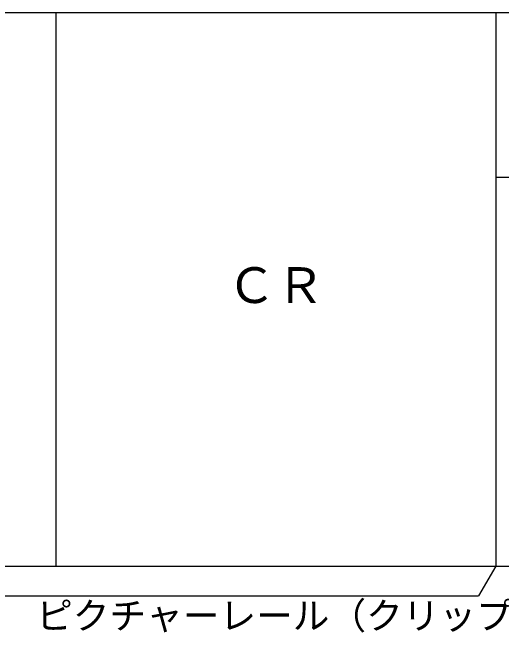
# Model space of a CAD drawing. Units: millimetres on the paper, enlarged 400 times, with parts at 1:200. Extents: x -262470 to 153481, y -115676 to 116856.
# Drawn here: x 115901 to 131913, y -33275 to -12953 of the extents above; entities that cross this region are included whole.
import ezdxf
from ezdxf.enums import TextEntityAlignment as Align

# ---------------------------------------------------------------- set-up
doc = ezdxf.new("R2010")
doc.units = ezdxf.units.MM
doc.header["$LTSCALE"] = 400
doc.layers.add('D-0', color=7, linetype='Continuous', lineweight=9)
doc.layers.add('D-8', color=4, linetype='Continuous', lineweight=9)
doc.layers.add('D-A', color=3, linetype='Continuous')
doc.styles.add('ＭＳ ゴシック', font='')
doc.styles.get('ＭＳ ゴシック').set_extended_font_data('MS Gothic')

msp = doc.modelspace()

# ---------------------------------------------------------------- linework, layer by layer
at = {"layer": 'D-0'}
for p, q in [((57846.1, -12952.8), (147996.1, -12952.8)), ((117321.1, -12952.8), (117321.1, -31102.8)), ((131721.1, -12952.8), (131721.1, -31102.8)), ((131721.1, -18352.8), (147996.1, -18352.8)), ((57846.1, -31102.8), (147996.1, -31102.8))]:
    msp.add_line(p, q, dxfattribs=at)
at = {"layer": 'D-8'}
for p in [(131721.1, -31102.8), (88781.3, -32073.9)]:
    msp.add_line(p, (131160.5, -32073.9), dxfattribs=at)

# ---------------------------------------------------------------- texts
at = {"layer": 'D-8', "color": 7, "style": 'ＭＳ ゴシック'}
msp.add_text('ピクチャーレール（クリップ付）', height=879.8, dxfattribs=at).set_placement((116677.8, -33424), align=Align.BOTTOM_LEFT)
at = {"layer": 'D-A', "style": 'ＭＳ ゴシック'}
msp.add_text('ＣＲ', height=1173, dxfattribs=at).set_placement((122921.1, -22827.8), align=Align.BOTTOM_LEFT)

doc.saveas('drawing.dxf')
